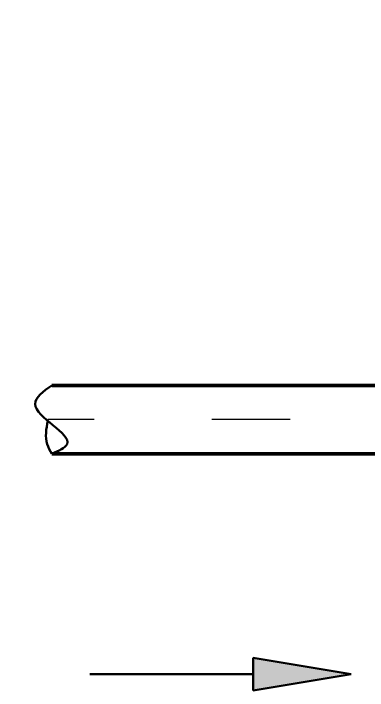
# Model space of a CAD drawing. Header units: millimetres. Extents: x -3929 to 624051, y 52832 to 514950.
# Drawn here: x 33107 to 33973, y 110297 to 111955 of the extents above; entities that cross this region are included whole.
import ezdxf

# ---------------------------------------------------------------- set-up
doc = ezdxf.new("R2010")
doc.units = ezdxf.units.MM
doc.linetypes.add('ACAD_ISO03W100', pattern=[30, 12, -18])
doc.layers.add('Отопление', color=30, linetype='Continuous')

# ---------------------------------------------------------------- blocks, each defined once
blk = doc.blocks.new('Стрелка')
at = {"linetype": 'ByBlock', "lineweight": -2}
blk.add_hatch(color=0, dxfattribs=at).paths.add_polyline_path([(-50, -300), (50, -300), (0, 0)])
at = {"color": 0, "linetype": 'ByBlock', "lineweight": -2}
for p, q in [((0, 0), (-50, -300)), ((50, -300), (0, 0)), ((-50, -300), (50, -300)), ((0, -300), (0, -800))]:
    blk.add_line(p, q, dxfattribs=at)

msp = doc.modelspace()

# ---------------------------------------------------------------- linework, layer by layer
at = {"layer": 'Отопление', "color": 5, "lineweight": 50, "true_color": 0x0000ff}
for points in [[(34006.556, 111043.963), (33200.576, 111044.395)], [(34727.419, 110876.35), (33200.576, 110876.792)]]:
    msp.add_lwpolyline(points, dxfattribs=at)
at = {"layer": 'Отопление', "color": 5, "linetype": 'ACAD_ISO03W100', "lineweight": 13, "ltscale": 16, "true_color": 0x0000ff}
msp.add_lwpolyline([(34744.109, 110960.594), (33190.384, 110960.594)], dxfattribs=at)
at = {"layer": 'Отопление', "color": 5, "lineweight": 30, "true_color": 0x0000ff}
msp.add_spline([(33200.576, 110876.792), (33237.749, 110900.445), (33159.366, 110998.564), (33200.576, 111044.395)], degree=3, dxfattribs=at)
msp.add_open_spline([(33200.576, 110876.792), (33196.11, 110884.54), (33181.96, 110909.088), (33186.793, 110937.725), (33190.384, 110957.383)], degree=3, knots=[0, 0, 0, 0, 26.30410008, 83.3303981, 83.3303981, 83.3303981, 83.3303981], dxfattribs=at)

# ---------------------------------------------------------------- block references
at = {"color": 1, "lineweight": 30, "ltscale": 0.1, "true_color": 0xff0000, "xscale": 0.7998046874999999, "yscale": 0.7998046874999999, "zscale": 0.7998046874999999, "rotation": 270}
msp.add_blockref('Стрелка', (33933.528, 110336.873), dxfattribs=at)

doc.saveas('drawing.dxf')
